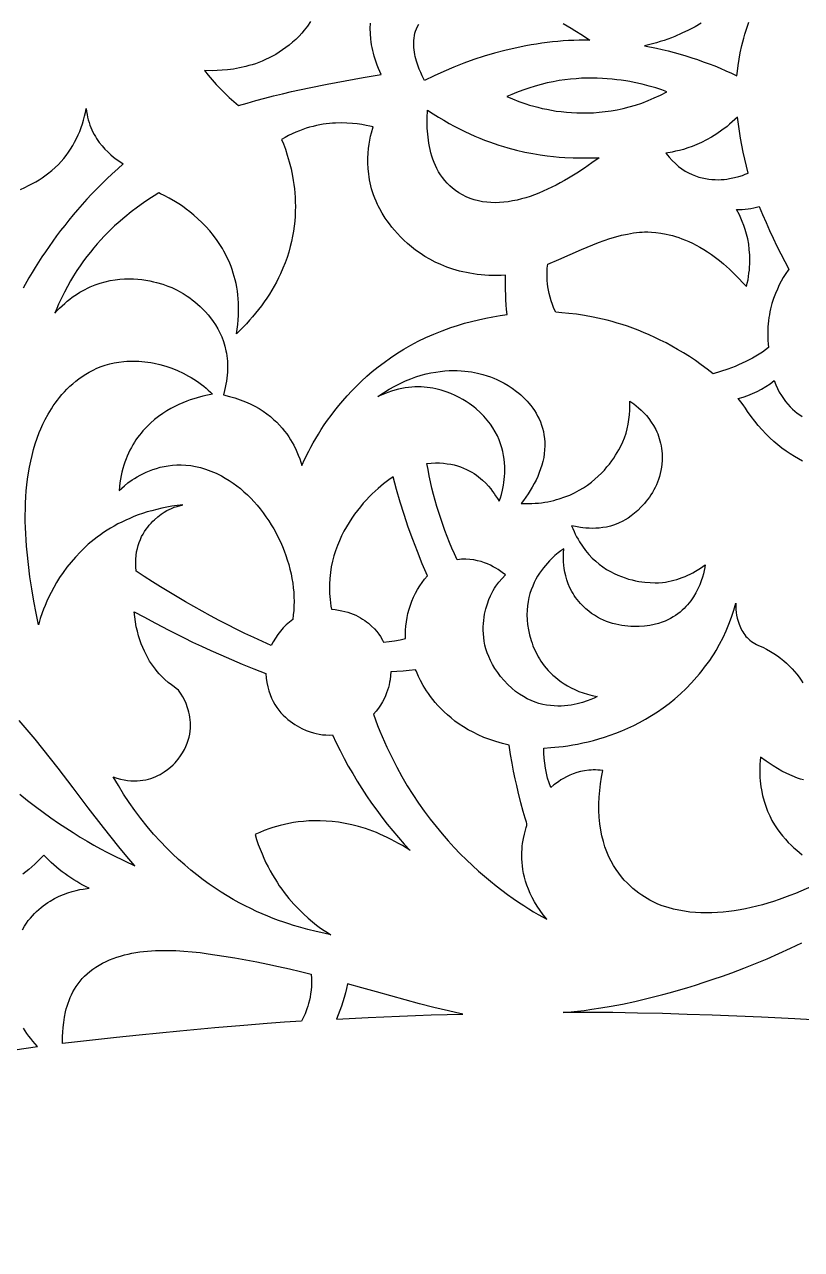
# Model space of a CAD drawing. Extents: x -570 to 570, y -570 to 570.
# Drawn here: x -49.8 to 21.2, y 358.4 to 470.2 of the extents above; entities that cross this region are included whole.
import ezdxf

# ---------------------------------------------------------------- set-up
doc = ezdxf.new("R2010")
doc.units = 0
doc.layers.add('LAYER_1', color=18, linetype='CONTINUOUS')
doc.layers.add('LAYER_2', color=174, linetype='CONTINUOUS')

msp = doc.modelspace()

# ---------------------------------------------------------------- linework, layer by layer
at = {"layer": 'LAYER_1'}
for points in [[(-23.63, 470.46), (-23.93, 470.03), (-24.21, 469.68), (-24.44, 469.41), (-24.69, 469.13), (-24.99, 468.84), (-25.29, 468.57), (-25.59, 468.32), (-25.89, 468.09), (-26.2, 467.87), (-26.5, 467.66), (-26.81, 467.47), (-27.12, 467.3), (-27.43, 467.14), (-27.74, 466.99), (-28.05, 466.86), (-28.35, 466.73), (-28.66, 466.62), (-28.96, 466.52), (-29.26, 466.44), (-29.55, 466.36), (-30.13, 466.23), (-30.68, 466.13), (-31.21, 466.06), (-31.71, 466.02), (-32.18, 465.99), (-32.6, 465.98), (-33.33, 465.99), (-32.98, 465.56), (-32.62, 465.14), (-32.25, 464.72), (-31.86, 464.32), (-31.47, 463.92), (-31.07, 463.53), (-30.65, 463.16), (-30.23, 462.79), (-29.43, 463.03), (-28.63, 463.26), (-27.82, 463.47), (-27.01, 463.68), (-26.2, 463.88), (-25.39, 464.07), (-23.75, 464.42), (-22.11, 464.75), (-20.47, 465.06), (-18.82, 465.35), (-17.18, 465.62), (-17.31, 465.91), (-17.43, 466.19), (-17.55, 466.47), (-17.65, 466.75), (-17.74, 467.03), (-17.82, 467.3), (-17.9, 467.57), (-17.96, 467.83), (-18.02, 468.1), (-18.06, 468.35), (-18.1, 468.61), (-18.13, 468.86), (-18.17, 469.36), (-18.18, 469.84), (-18.16, 470.31)], [(-0.57, 470.28), (-0.21, 470.08), (0.15, 469.87), (0.5, 469.66), (1.19, 469.22), (1.86, 468.76), (1.38, 468.76), (0.89, 468.76), (0.4, 468.74), (-0.08, 468.72), (-0.57, 468.69), (-1.06, 468.65), (-1.54, 468.6), (-2.03, 468.54), (-2.52, 468.48), (-3, 468.41), (-3.49, 468.33), (-3.97, 468.25), (-4.94, 468.05), (-5.89, 467.83), (-6.85, 467.58), (-7.79, 467.3), (-8.73, 466.99), (-9.65, 466.66), (-10.56, 466.3), (-11.46, 465.91), (-12.35, 465.5), (-13.22, 465.07), (-13.44, 465.52), (-13.58, 465.81), (-13.71, 466.13), (-13.85, 466.48), (-13.97, 466.86), (-14.07, 467.26), (-14.12, 467.47), (-14.16, 467.68), (-14.19, 467.89), (-14.21, 468.1), (-14.22, 468.31), (-14.22, 468.53), (-14.21, 468.75), (-14.19, 468.96), (-14.15, 469.18), (-14.1, 469.39), (-14.04, 469.6), (-13.96, 469.81), (-13.86, 470.01), (-13.75, 470.22)], [(12.04, 470.32), (11.47, 469.99), (10.89, 469.68), (10.28, 469.39), (9.64, 469.11), (9.31, 468.99), (8.98, 468.86), (8.64, 468.75), (8.3, 468.64), (7.94, 468.53), (7.59, 468.43), (7.22, 468.34), (6.85, 468.26), (7.94, 468.03), (8.48, 467.91), (9.03, 467.78), (9.56, 467.64), (10.1, 467.49), (10.64, 467.33), (11.17, 467.16), (11.7, 466.99), (12.23, 466.8), (12.75, 466.61), (13.27, 466.41), (13.78, 466.2), (14.29, 465.97), (14.79, 465.74), (15.29, 465.5), (15.34, 465.95), (15.41, 466.46), (15.49, 467.02), (15.6, 467.62), (15.74, 468.27), (15.92, 468.95), (16.02, 469.31), (16.14, 469.67), (16.26, 470.03), (16.4, 470.4)], [(-50.12, 455.15), (-49.74, 455.32), (-49.38, 455.49), (-49.04, 455.67), (-48.72, 455.85), (-48.42, 456.03), (-48.15, 456.21), (-47.89, 456.39), (-47.66, 456.56), (-47.27, 456.87), (-46.97, 457.13), (-46.66, 457.43), (-46.42, 457.69), (-46.18, 457.96), (-45.96, 458.24), (-45.75, 458.53), (-45.55, 458.83), (-45.36, 459.14), (-45.18, 459.45), (-45.01, 459.78), (-44.86, 460.11), (-44.71, 460.44), (-44.58, 460.78), (-44.47, 461.12), (-44.36, 461.47), (-44.27, 461.82), (-44.19, 462.17), (-44.13, 462.52), (-44.09, 462.25), (-44.05, 461.99), (-44, 461.73), (-43.93, 461.49), (-43.86, 461.25), (-43.79, 461.02), (-43.7, 460.8), (-43.61, 460.58), (-43.51, 460.37), (-43.4, 460.17), (-43.29, 459.98), (-43.18, 459.79), (-42.94, 459.44), (-42.68, 459.12), (-42.42, 458.82), (-42.15, 458.56), (-41.89, 458.31), (-41.63, 458.1), (-41.38, 457.91), (-41.15, 457.74), (-40.74, 457.49), (-41.25, 457.03), (-41.75, 456.57), (-42.24, 456.11), (-42.71, 455.64), (-43.18, 455.18), (-43.63, 454.71), (-44.07, 454.24), (-44.49, 453.76), (-44.91, 453.29), (-45.32, 452.81), (-45.71, 452.34), (-46.09, 451.86), (-46.46, 451.38), (-46.83, 450.9), (-47.18, 450.42), (-47.52, 449.94), (-47.85, 449.46), (-48.17, 448.98), (-48.48, 448.5), (-48.78, 448.02), (-49.07, 447.55), (-49.35, 447.07), (-49.89, 446.12)], [(21.29, 430.34), (20.92, 430.54), (20.54, 430.77), (20.16, 431.01), (19.78, 431.26), (19.41, 431.54), (19.04, 431.83), (18.67, 432.14), (18.3, 432.47), (17.95, 432.82), (17.6, 433.19), (17.25, 433.58), (16.92, 433.99), (16.59, 434.43), (16.27, 434.88), (16.07, 435.19), (15.86, 435.48), (15.65, 435.77), (15.42, 436.05), (15.86, 436.18), (16.29, 436.33), (16.72, 436.51), (17.14, 436.7), (17.55, 436.92), (17.94, 437.16), (18.32, 437.41), (18.69, 437.69), (18.84, 437.32), (19, 436.97), (19.17, 436.64), (19.36, 436.33), (19.55, 436.05), (19.74, 435.78), (19.95, 435.54), (20.16, 435.31), (20.37, 435.1), (20.59, 434.91), (20.81, 434.73), (21.03, 434.57), (21.25, 434.42)], [(22.1, 391.51), (21.13, 391.09), (20.64, 390.89), (20.14, 390.69), (19.64, 390.51), (19.14, 390.33), (18.64, 390.16), (18.13, 390.01), (17.62, 389.86), (17.11, 389.72), (16.6, 389.6), (16.09, 389.49), (15.58, 389.39), (15.06, 389.3), (14.55, 389.23), (14.04, 389.18), (13.53, 389.14), (13.02, 389.11), (12.51, 389.1), (12, 389.12), (11.5, 389.14), (11, 389.19), (10.5, 389.26), (10, 389.35), (9.51, 389.46), (9.02, 389.59), (8.69, 389.69), (8.39, 389.79), (8.02, 389.95), (7.59, 390.15), (7.35, 390.27), (7.11, 390.41), (6.86, 390.56), (6.6, 390.73), (6.34, 390.92), (6.07, 391.12), (5.8, 391.34), (5.54, 391.58), (5.27, 391.84), (5.01, 392.11), (4.75, 392.41), (4.5, 392.73), (4.26, 393.07), (4.03, 393.44), (3.82, 393.82), (3.61, 394.23), (3.43, 394.67), (3.25, 395.13), (3.1, 395.62), (2.97, 396.13), (2.86, 396.67), (2.78, 397.24), (2.74, 397.54), (2.72, 397.84), (2.69, 398.45), (2.69, 399.06), (2.72, 399.67), (2.77, 400.28), (2.84, 400.89), (2.93, 401.5), (3.04, 402.1), (2.82, 402.13), (2.6, 402.15), (2.39, 402.16), (2.18, 402.16), (1.98, 402.15), (1.78, 402.14), (1.39, 402.09), (1.02, 402.02), (0.67, 401.92), (0.34, 401.81), (0.03, 401.68), (-0.26, 401.54), (-0.53, 401.39), (-0.78, 401.24), (-1.01, 401.08), (-1.41, 400.79), (-1.71, 400.54), (-1.86, 400.97), (-1.99, 401.42), (-2.09, 401.86), (-2.18, 402.32), (-2.25, 402.77), (-2.3, 403.23), (-2.33, 403.69), (-2.34, 404.15), (-1.7, 404.19), (-0.96, 404.26), (-0.56, 404.31), (-0.14, 404.37), (0.3, 404.44), (0.75, 404.52), (1.22, 404.62), (1.7, 404.73), (2.19, 404.85), (2.69, 404.99), (3.21, 405.15), (3.73, 405.33), (4.25, 405.52), (4.79, 405.73), (5.33, 405.96), (5.87, 406.22), (6.41, 406.49), (6.95, 406.79), (7.49, 407.12), (8.03, 407.46), (8.57, 407.83), (9.1, 408.23), (9.63, 408.66), (10.15, 409.11), (10.66, 409.6), (11.16, 410.11), (11.4, 410.38), (11.64, 410.66), (11.88, 410.94), (12.12, 411.23), (12.35, 411.53), (12.58, 411.84), (12.81, 412.16), (13.03, 412.48), (13.21, 412.76), (13.39, 413.05), (13.72, 413.63), (14.03, 414.23), (14.31, 414.84), (14.57, 415.46), (14.81, 416.09), (15.02, 416.73), (15.21, 417.37), (15.2, 417.2), (15.2, 417.01), (15.21, 416.79), (15.24, 416.54), (15.27, 416.29), (15.33, 416.01), (15.4, 415.73), (15.49, 415.45), (15.61, 415.16), (15.75, 414.88), (15.83, 414.75), (15.92, 414.61), (16.02, 414.48), (16.12, 414.35), (16.24, 414.23), (16.36, 414.11), (16.49, 413.99), (16.62, 413.89), (16.77, 413.78), (16.93, 413.69), (17.1, 413.6), (17.27, 413.52), (17.65, 413.35), (18.01, 413.17), (18.35, 412.98), (18.68, 412.78), (18.99, 412.57), (19.29, 412.35), (19.57, 412.12), (19.83, 411.89), (20.09, 411.64), (20.33, 411.4), (20.55, 411.14), (20.77, 410.89), (20.97, 410.63), (21.15, 410.36), (21.33, 410.1)], [(-50.2, 399.96), (-49.48, 399.38), (-48.76, 398.82), (-48.05, 398.29), (-47.35, 397.79), (-46.66, 397.31), (-45.99, 396.86), (-45.32, 396.44), (-44.67, 396.03), (-44.04, 395.66), (-43.42, 395.3), (-42.83, 394.97), (-42.25, 394.66), (-41.69, 394.37), (-40.64, 393.85), (-39.69, 393.4), (-40.42, 394.26), (-41.14, 395.14), (-41.85, 396.02), (-42.55, 396.91), (-43.93, 398.71), (-45.3, 400.51), (-46.68, 402.31), (-47.37, 403.2), (-48.08, 404.08), (-48.79, 404.96), (-49.52, 405.82), (-50.26, 406.68)], [(21.37, 401.25), (21.1, 401.33), (20.83, 401.42), (20.33, 401.62), (19.85, 401.83), (19.41, 402.06), (19, 402.29), (18.62, 402.52), (17.97, 402.96), (17.44, 403.33), (17.41, 403), (17.39, 402.68), (17.38, 402.37), (17.38, 402.06), (17.39, 401.76), (17.4, 401.46), (17.42, 401.17), (17.45, 400.89), (17.49, 400.61), (17.53, 400.34), (17.64, 399.82), (17.77, 399.32), (17.93, 398.84), (18.1, 398.39), (18.3, 397.96), (18.5, 397.55), (18.73, 397.16), (18.96, 396.79), (19.21, 396.45), (19.46, 396.13), (19.72, 395.83), (19.98, 395.54), (20.24, 395.28), (20.5, 395.04), (20.76, 394.82), (21.01, 394.61), (21.25, 394.42)], [(-49.95, 387.55), (-49.75, 387.9), (-49.58, 388.16), (-49.41, 388.4), (-49.22, 388.63), (-49.04, 388.85), (-48.85, 389.05), (-48.65, 389.25), (-48.46, 389.43), (-48.25, 389.6), (-48.05, 389.76), (-47.85, 389.91), (-47.64, 390.06), (-47.43, 390.19), (-47.01, 390.42), (-46.6, 390.63), (-46.19, 390.8), (-45.79, 390.94), (-45.41, 391.06), (-45.05, 391.16), (-44.7, 391.23), (-44.39, 391.29), (-43.85, 391.36), (-44.14, 391.5), (-44.42, 391.64), (-44.71, 391.8), (-44.99, 391.96), (-45.26, 392.13), (-45.53, 392.3), (-45.8, 392.48), (-46.06, 392.67), (-46.32, 392.87), (-46.58, 393.07), (-46.83, 393.27), (-47.07, 393.49), (-47.31, 393.7), (-47.54, 393.93), (-47.77, 394.15), (-47.99, 394.39), (-48.26, 394.1), (-48.54, 393.83), (-48.81, 393.57), (-49.09, 393.32), (-49.37, 393.08), (-49.65, 392.86), (-49.92, 392.65)], [(23.23, 379.28), (20.58, 379.43), (17.55, 379.58), (15.29, 379.68), (13.03, 379.77), (10.76, 379.85), (8.5, 379.92), (6.23, 379.97), (3.97, 380.01), (1.71, 380.02), (-0.56, 380.03), (-0.13, 380.06), (0.74, 380.14), (1.35, 380.21), (2.06, 380.31), (2.88, 380.43), (3.81, 380.59), (4.84, 380.78), (5.97, 381.03), (7.2, 381.32), (8.54, 381.66), (9.24, 381.85), (9.97, 382.06), (10.72, 382.28), (11.5, 382.52), (12.3, 382.78), (13.12, 383.05), (13.97, 383.34), (14.84, 383.65), (15.93, 384.06), (17, 384.49), (18.07, 384.93), (19.13, 385.4), (20.19, 385.89), (21.23, 386.39)], [(-52.54, 376.34), (-48.56, 376.9), (-48.78, 377.15), (-48.99, 377.39), (-49.18, 377.63), (-49.37, 377.87), (-49.54, 378.11), (-49.7, 378.35), (-49.85, 378.59)]]:
    msp.add_lwpolyline(points, dxfattribs=at)
for points in [[(8.91, 464.06), (8.43, 464.22), (7.89, 464.4), (7.29, 464.57), (6.63, 464.74), (5.91, 464.9), (5.53, 464.98), (5.14, 465.05), (4.74, 465.11), (4.33, 465.16), (3.9, 465.21), (3.46, 465.25), (3.01, 465.28), (2.55, 465.3), (2.08, 465.31), (1.6, 465.3), (1.11, 465.29), (0.61, 465.25), (0.1, 465.21), (-0.42, 465.15), (-0.94, 465.07), (-1.48, 464.97), (-2.02, 464.86), (-2.57, 464.72), (-3.13, 464.57), (-3.69, 464.39), (-4.26, 464.2), (-4.84, 463.98), (-5.27, 463.8), (-5.7, 463.61), (-5.2, 463.4), (-4.63, 463.17), (-3.98, 462.95), (-3.63, 462.84), (-3.26, 462.74), (-2.88, 462.64), (-2.48, 462.54), (-2.07, 462.46), (-1.64, 462.38), (-1.2, 462.3), (-0.75, 462.24), (-0.28, 462.19), (0.19, 462.15), (0.68, 462.13), (1.18, 462.12), (1.69, 462.12), (2.21, 462.14), (2.73, 462.18), (3.27, 462.24), (3.81, 462.31), (4.35, 462.41), (4.91, 462.53), (5.47, 462.67), (6.03, 462.84), (6.6, 463.03), (7.18, 463.25), (7.75, 463.49), (8.33, 463.76)], [(2.71, 458.04), (2.06, 457.56), (1.38, 457.09), (0.67, 456.63), (-0.07, 456.17), (-0.44, 455.96), (-0.83, 455.74), (-1.21, 455.54), (-1.6, 455.34), (-1.99, 455.16), (-2.39, 454.98), (-2.78, 454.81), (-3.18, 454.66), (-3.58, 454.51), (-3.98, 454.38), (-4.38, 454.27), (-4.78, 454.17), (-5.19, 454.09), (-5.58, 454.02), (-5.98, 453.97), (-6.38, 453.94), (-6.77, 453.93), (-7.16, 453.94), (-7.55, 453.97), (-7.93, 454.02), (-8.31, 454.1), (-8.69, 454.2), (-9.05, 454.32), (-9.42, 454.47), (-9.76, 454.64), (-10.09, 454.83), (-10.39, 455.03), (-10.67, 455.25), (-10.93, 455.47), (-11.17, 455.71), (-11.39, 455.96), (-11.59, 456.22), (-11.78, 456.48), (-11.94, 456.76), (-12.1, 457.04), (-12.24, 457.32), (-12.36, 457.61), (-12.47, 457.9), (-12.57, 458.19), (-12.65, 458.48), (-12.72, 458.78), (-12.79, 459.07), (-12.84, 459.35), (-12.88, 459.64), (-12.94, 460.19), (-12.98, 460.72), (-12.99, 461.21), (-12.98, 461.66), (-12.95, 462.38), (-12.45, 462.05), (-11.96, 461.74), (-11.47, 461.45), (-10.99, 461.17), (-10.51, 460.91), (-10.03, 460.66), (-9.56, 460.43), (-9.1, 460.21), (-8.64, 460.01), (-8.19, 459.82), (-7.74, 459.64), (-7.3, 459.48), (-6.87, 459.32), (-6.44, 459.18), (-6.02, 459.05), (-5.61, 458.93), (-4.82, 458.72), (-4.06, 458.55), (-3.34, 458.41), (-2.67, 458.3), (-2.04, 458.21), (-1.45, 458.15), (-0.92, 458.1), (-0.43, 458.07), (0.35, 458.04), (1.14, 458.02), (1.93, 458.02)], [(-17.92, 460.84), (-18.23, 460.91), (-18.57, 460.99), (-18.95, 461.06), (-19.37, 461.12), (-19.82, 461.17), (-20.31, 461.2), (-20.82, 461.22), (-21.35, 461.2), (-21.63, 461.19), (-21.92, 461.16), (-22.2, 461.13), (-22.5, 461.09), (-22.8, 461.03), (-23.1, 460.97), (-23.41, 460.9), (-23.72, 460.82), (-24.03, 460.73), (-24.35, 460.62), (-24.66, 460.5), (-24.99, 460.37), (-25.31, 460.23), (-25.64, 460.07), (-25.96, 459.89), (-26.29, 459.7), (-26.12, 459.29), (-25.94, 458.81), (-25.76, 458.27), (-25.58, 457.67), (-25.42, 457.03), (-25.35, 456.69), (-25.28, 456.34), (-25.21, 455.97), (-25.16, 455.6), (-25.11, 455.21), (-25.08, 454.82), (-25.05, 454.41), (-25.03, 454), (-25.02, 453.58), (-25.03, 453.15), (-25.05, 452.71), (-25.08, 452.26), (-25.13, 451.8), (-25.2, 451.34), (-25.28, 450.87), (-25.38, 450.4), (-25.49, 449.92), (-25.63, 449.43), (-25.78, 448.94), (-25.96, 448.45), (-26.16, 447.95), (-26.38, 447.44), (-26.56, 447.06), (-26.75, 446.68), (-26.96, 446.31), (-27.17, 445.94), (-27.4, 445.58), (-27.63, 445.22), (-27.88, 444.87), (-28.13, 444.52), (-28.39, 444.18), (-28.66, 443.85), (-28.93, 443.52), (-29.22, 443.2), (-29.5, 442.88), (-29.8, 442.57), (-30.1, 442.27), (-30.41, 441.97), (-30.34, 442.4), (-30.29, 442.82), (-30.25, 443.23), (-30.22, 443.63), (-30.21, 444.02), (-30.21, 444.4), (-30.22, 444.78), (-30.24, 445.15), (-30.28, 445.51), (-30.32, 445.86), (-30.38, 446.21), (-30.44, 446.55), (-30.52, 446.88), (-30.6, 447.2), (-30.69, 447.51), (-30.79, 447.82), (-30.9, 448.12), (-31.02, 448.41), (-31.14, 448.7), (-31.27, 448.97), (-31.4, 449.24), (-31.55, 449.51), (-31.69, 449.76), (-31.85, 450.01), (-32.16, 450.49), (-32.5, 450.94), (-32.84, 451.36), (-33.2, 451.76), (-33.56, 452.13), (-33.92, 452.47), (-34.29, 452.79), (-34.65, 453.09), (-35, 453.35), (-35.34, 453.6), (-35.67, 453.82), (-35.98, 454.02), (-36.54, 454.35), (-37, 454.59), (-37.33, 454.75), (-37.5, 454.82), (-37.92, 454.56), (-38.39, 454.25), (-38.9, 453.91), (-39.44, 453.52), (-40.01, 453.09), (-40.61, 452.62), (-41.22, 452.09), (-41.53, 451.81), (-41.85, 451.51), (-42.16, 451.2), (-42.48, 450.87), (-42.8, 450.53), (-43.11, 450.18), (-43.43, 449.81), (-43.74, 449.43), (-44.06, 449.03), (-44.37, 448.61), (-44.67, 448.18), (-44.97, 447.73), (-45.27, 447.27), (-45.56, 446.79), (-45.84, 446.29), (-46.12, 445.77), (-46.38, 445.23), (-46.64, 444.68), (-46.82, 444.26), (-47, 443.84), (-46.77, 444.08), (-46.55, 444.31), (-46.32, 444.53), (-46.09, 444.74), (-45.86, 444.94), (-45.63, 445.12), (-45.4, 445.3), (-45.16, 445.46), (-44.93, 445.62), (-44.7, 445.76), (-44.46, 445.9), (-44.23, 446.02), (-44, 446.14), (-43.76, 446.25), (-43.3, 446.44), (-42.84, 446.6), (-42.38, 446.72), (-41.93, 446.82), (-41.48, 446.9), (-41.05, 446.95), (-40.62, 446.98), (-40.2, 446.98), (-39.8, 446.97), (-39.41, 446.95), (-39.03, 446.91), (-38.67, 446.85), (-38.32, 446.79), (-37.99, 446.72), (-37.69, 446.65), (-37.13, 446.49), (-36.67, 446.32), (-36.31, 446.18), (-35.94, 446.01), (-35.82, 445.95), (-35.59, 445.83), (-35.27, 445.64), (-34.89, 445.39), (-34.67, 445.24), (-34.45, 445.07), (-34.21, 444.88), (-33.97, 444.68), (-33.73, 444.46), (-33.48, 444.22), (-33.24, 443.97), (-33, 443.7), (-32.76, 443.41), (-32.53, 443.1), (-32.32, 442.77), (-32.11, 442.42), (-31.92, 442.06), (-31.75, 441.68), (-31.6, 441.27), (-31.47, 440.85), (-31.36, 440.41), (-31.32, 440.19), (-31.28, 439.95), (-31.25, 439.72), (-31.23, 439.47), (-31.21, 439.23), (-31.21, 438.98), (-31.21, 438.72), (-31.22, 438.46), (-31.24, 438.19), (-31.27, 437.92), (-31.31, 437.64), (-31.36, 437.36), (-31.42, 437.07), (-31.49, 436.78), (-31.6, 436.38), (-31.05, 436.25), (-30.54, 436.11), (-30.05, 435.95), (-29.58, 435.77), (-29.14, 435.57), (-28.73, 435.36), (-28.34, 435.14), (-27.97, 434.91), (-27.63, 434.66), (-27.31, 434.41), (-27.01, 434.15), (-26.73, 433.89), (-26.47, 433.62), (-26.23, 433.36), (-26.01, 433.09), (-25.81, 432.82), (-25.63, 432.56), (-25.46, 432.3), (-25.31, 432.04), (-25.17, 431.79), (-24.94, 431.33), (-24.76, 430.9), (-24.62, 430.54), (-24.53, 430.25), (-24.44, 429.94), (-24.15, 430.56), (-23.8, 431.25), (-23.61, 431.62), (-23.4, 432), (-23.17, 432.4), (-22.92, 432.81), (-22.66, 433.22), (-22.38, 433.65), (-22.08, 434.08), (-21.76, 434.52), (-21.43, 434.96), (-21.07, 435.41), (-20.69, 435.86), (-20.3, 436.31), (-19.88, 436.76), (-19.44, 437.2), (-18.98, 437.65), (-18.5, 438.09), (-18, 438.52), (-17.47, 438.95), (-16.92, 439.36), (-16.35, 439.77), (-15.75, 440.17), (-15.12, 440.55), (-14.48, 440.92), (-13.8, 441.28), (-13.1, 441.62), (-12.38, 441.94), (-11.62, 442.24), (-10.84, 442.53), (-10.21, 442.73), (-9.58, 442.92), (-8.93, 443.09), (-8.29, 443.25), (-7.64, 443.39), (-6.99, 443.51), (-6.33, 443.63), (-5.68, 443.73), (-5.73, 444.17), (-5.76, 444.62), (-5.8, 445.07), (-5.82, 445.52), (-5.83, 445.97), (-5.84, 446.42), (-5.84, 446.87), (-5.83, 447.32), (-6.22, 447.3), (-6.61, 447.29), (-6.98, 447.29), (-7.35, 447.3), (-7.71, 447.32), (-8.07, 447.35), (-8.41, 447.39), (-8.75, 447.43), (-9.08, 447.49), (-9.4, 447.55), (-9.72, 447.62), (-10.03, 447.69), (-10.33, 447.77), (-10.63, 447.86), (-10.91, 447.96), (-11.2, 448.06), (-11.74, 448.28), (-12.25, 448.51), (-12.73, 448.77), (-13.19, 449.03), (-13.63, 449.31), (-14.04, 449.61), (-14.42, 449.9), (-14.78, 450.21), (-15.11, 450.51), (-15.42, 450.82), (-15.71, 451.12), (-15.97, 451.42), (-16.21, 451.71), (-16.43, 452), (-16.63, 452.27), (-16.81, 452.53), (-17.1, 452.99), (-17.32, 453.36), (-17.46, 453.63), (-17.53, 453.77), (-17.66, 454.06), (-17.77, 454.35), (-17.88, 454.64), (-17.97, 454.92), (-18.06, 455.2), (-18.13, 455.47), (-18.2, 455.74), (-18.25, 456.01), (-18.3, 456.28), (-18.33, 456.54), (-18.38, 457.04), (-18.41, 457.53), (-18.41, 458), (-18.38, 458.45), (-18.34, 458.87), (-18.29, 459.27), (-18.22, 459.65), (-18.15, 459.99), (-18.07, 460.3)], [(15.34, 461.75), (15.11, 461.52), (14.87, 461.3), (14.63, 461.1), (14.4, 460.9), (13.92, 460.54), (13.45, 460.21), (12.98, 459.92), (12.52, 459.67), (12.07, 459.44), (11.64, 459.24), (11.21, 459.07), (10.8, 458.93), (10.41, 458.8), (10.04, 458.7), (9.69, 458.62), (9.37, 458.55), (8.82, 458.45), (9.1, 458.1), (9.38, 457.78), (9.68, 457.5), (9.97, 457.24), (10.28, 457.02), (10.58, 456.82), (10.89, 456.65), (11.2, 456.5), (11.51, 456.37), (11.82, 456.27), (12.12, 456.19), (12.43, 456.13), (12.72, 456.08), (13.02, 456.05), (13.31, 456.04), (13.59, 456.03), (13.86, 456.04), (14.13, 456.06), (14.38, 456.09), (14.62, 456.13), (15.07, 456.22), (15.47, 456.32), (15.8, 456.42), (16.06, 456.52), (16.33, 456.63), (16.17, 457.26), (16.02, 457.89), (15.88, 458.53), (15.75, 459.17), (15.63, 459.81), (15.52, 460.46), (15.43, 461.1)], [(18.19, 440.71), (17.91, 440.5), (17.62, 440.3), (17.33, 440.11), (17.03, 439.93), (16.72, 439.75), (16.41, 439.59), (16.1, 439.43), (15.78, 439.27), (15.45, 439.13), (15.13, 438.99), (14.47, 438.74), (13.8, 438.51), (13.13, 438.3), (12.58, 438.73), (12.04, 439.13), (11.5, 439.52), (10.96, 439.88), (10.42, 440.22), (9.88, 440.54), (9.35, 440.84), (8.83, 441.13), (8.3, 441.39), (7.79, 441.64), (7.27, 441.87), (6.77, 442.09), (6.27, 442.29), (5.78, 442.48), (5.3, 442.65), (4.82, 442.8), (4.35, 442.95), (3.9, 443.08), (3.45, 443.2), (3.01, 443.31), (2.17, 443.49), (1.38, 443.64), (0.64, 443.75), (-0.05, 443.83), (-0.68, 443.89), (-1.24, 443.93), (-1.41, 444.28), (-1.55, 444.64), (-1.67, 444.98), (-1.77, 445.31), (-1.85, 445.64), (-1.92, 445.95), (-1.97, 446.25), (-2.01, 446.54), (-2.03, 446.82), (-2.04, 447.08), (-2.04, 447.56), (-2.02, 447.97), (-1.98, 448.32), (-0.96, 448.75), (0.07, 449.2), (1.1, 449.65), (1.61, 449.87), (2.13, 450.09), (2.65, 450.29), (3.17, 450.48), (3.7, 450.66), (4.23, 450.82), (4.76, 450.96), (5.3, 451.07), (5.84, 451.17), (6.39, 451.23), (6.64, 451.25), (6.86, 451.26), (7.15, 451.27), (7.5, 451.25), (7.9, 451.22), (8.35, 451.16), (8.85, 451.07), (9.12, 451), (9.4, 450.93), (9.68, 450.85), (9.98, 450.75), (10.28, 450.64), (10.6, 450.52), (10.92, 450.38), (11.24, 450.23), (11.58, 450.06), (11.92, 449.87), (12.27, 449.67), (12.62, 449.44), (12.97, 449.2), (13.34, 448.94), (13.7, 448.65), (14.07, 448.35), (14.35, 448.11), (14.62, 447.86), (15.14, 447.34), (16.16, 446.28), (16.24, 446.59), (16.31, 446.89), (16.36, 447.19), (16.4, 447.49), (16.44, 447.78), (16.46, 448.06), (16.48, 448.34), (16.48, 448.62), (16.48, 448.89), (16.47, 449.15), (16.43, 449.66), (16.37, 450.15), (16.28, 450.62), (16.18, 451.05), (16.06, 451.47), (15.93, 451.85), (15.79, 452.21), (15.65, 452.53), (15.52, 452.83), (15.26, 453.32), (15.52, 453.32), (15.78, 453.32), (16.05, 453.34), (16.31, 453.37), (16.57, 453.4), (16.83, 453.45), (17.09, 453.51), (17.34, 453.57), (17.64, 452.84), (17.96, 452.12), (18.28, 451.4), (18.61, 450.68), (18.95, 449.97), (19.3, 449.26), (19.66, 448.56), (20.03, 447.87), (19.71, 447.38), (19.53, 447.09), (19.35, 446.77), (19.17, 446.42), (18.99, 446.04), (18.81, 445.63), (18.65, 445.2), (18.5, 444.73), (18.37, 444.23), (18.31, 443.98), (18.26, 443.71), (18.21, 443.44), (18.18, 443.16), (18.15, 442.88), (18.13, 442.59), (18.11, 442.29), (18.11, 441.99), (18.11, 441.68), (18.13, 441.36), (18.16, 441.04)], [(-32.59, 436.44), (-32.75, 436.41), (-33.05, 436.36), (-33.47, 436.27), (-34, 436.13), (-34.3, 436.04), (-34.62, 435.93), (-34.95, 435.81), (-35.3, 435.67), (-35.66, 435.51), (-36.02, 435.34), (-36.39, 435.14), (-36.77, 434.92), (-37.14, 434.68), (-37.52, 434.42), (-37.89, 434.13), (-38.25, 433.82), (-38.6, 433.48), (-38.94, 433.11), (-39.11, 432.91), (-39.27, 432.71), (-39.43, 432.5), (-39.58, 432.28), (-39.72, 432.06), (-39.87, 431.82), (-40, 431.58), (-40.13, 431.33), (-40.26, 431.08), (-40.38, 430.81), (-40.49, 430.54), (-40.59, 430.25), (-40.69, 429.96), (-40.78, 429.66), (-40.86, 429.35), (-40.93, 429.03), (-40.99, 428.7), (-41.05, 428.37), (-41.09, 428.02), (-41.12, 427.66), (-40.87, 427.89), (-40.63, 428.1), (-40.31, 428.35), (-39.92, 428.63), (-39.7, 428.77), (-39.46, 428.91), (-39.21, 429.06), (-38.94, 429.19), (-38.65, 429.33), (-38.35, 429.45), (-38.03, 429.57), (-37.7, 429.68), (-37.36, 429.78), (-37, 429.86), (-36.63, 429.92), (-36.24, 429.96), (-35.85, 429.99), (-35.44, 429.99), (-35.02, 429.97), (-34.58, 429.93), (-34.14, 429.85), (-33.69, 429.75), (-33.23, 429.61), (-32.75, 429.44), (-32.51, 429.34), (-32.27, 429.24), (-32.02, 429.12), (-31.78, 428.99), (-31.42, 428.79), (-31.06, 428.57), (-30.71, 428.34), (-30.37, 428.09), (-30.04, 427.83), (-29.72, 427.55), (-29.4, 427.26), (-29.1, 426.96), (-28.8, 426.64), (-28.51, 426.31), (-28.23, 425.98), (-27.96, 425.63), (-27.71, 425.27), (-27.46, 424.9), (-27.22, 424.53), (-27, 424.15), (-26.78, 423.76), (-26.58, 423.37), (-26.39, 422.97), (-26.21, 422.56), (-26.05, 422.15), (-25.9, 421.74), (-25.76, 421.32), (-25.63, 420.9), (-25.52, 420.48), (-25.42, 420.06), (-25.34, 419.64), (-25.27, 419.21), (-25.21, 418.79), (-25.17, 418.37), (-25.15, 417.95), (-25.14, 417.54), (-25.15, 417.13), (-25.17, 416.71), (-25.21, 416.3), (-25.26, 415.89), (-25.56, 415.65), (-25.85, 415.4), (-26.13, 415.12), (-26.39, 414.82), (-26.63, 414.51), (-26.85, 414.19), (-27.05, 413.85), (-27.23, 413.51), (-28.03, 413.87), (-28.83, 414.24), (-29.63, 414.62), (-30.42, 415.01), (-31.2, 415.4), (-31.99, 415.81), (-32.76, 416.22), (-33.54, 416.64), (-34.31, 417.07), (-35.07, 417.51), (-35.83, 417.96), (-36.59, 418.41), (-37.34, 418.87), (-38.08, 419.34), (-38.82, 419.82), (-39.55, 420.3), (-39.59, 420.68), (-39.6, 421.05), (-39.59, 421.4), (-39.56, 421.73), (-39.52, 422.05), (-39.45, 422.36), (-39.37, 422.65), (-39.28, 422.93), (-39.18, 423.2), (-39.06, 423.45), (-38.93, 423.69), (-38.8, 423.91), (-38.66, 424.12), (-38.51, 424.32), (-38.36, 424.51), (-38.2, 424.69), (-38.04, 424.85), (-37.88, 425), (-37.57, 425.27), (-37.27, 425.5), (-36.99, 425.68), (-36.75, 425.83), (-36.55, 425.93), (-36.33, 426.03), (-36.08, 426.13), (-35.83, 426.21), (-35.31, 426.35), (-35.81, 426.29), (-36.3, 426.22), (-36.77, 426.13), (-37.23, 426.04), (-37.68, 425.94), (-38.12, 425.82), (-38.55, 425.7), (-38.97, 425.57), (-39.37, 425.43), (-39.77, 425.28), (-40.15, 425.12), (-40.52, 424.96), (-40.88, 424.78), (-41.23, 424.61), (-41.57, 424.42), (-41.9, 424.23), (-42.22, 424.03), (-42.53, 423.83), (-42.83, 423.62), (-43.12, 423.41), (-43.4, 423.19), (-43.67, 422.97), (-43.93, 422.75), (-44.18, 422.52), (-44.42, 422.29), (-44.66, 422.06), (-45.1, 421.59), (-45.51, 421.12), (-45.88, 420.65), (-46.23, 420.17), (-46.55, 419.71), (-46.83, 419.25), (-47.09, 418.8), (-47.33, 418.36), (-47.53, 417.95), (-47.72, 417.55), (-47.88, 417.18), (-48.02, 416.83), (-48.14, 416.51), (-48.32, 415.98), (-48.43, 415.6), (-48.49, 415.39), (-48.7, 416.48), (-48.9, 417.57), (-49.09, 418.68), (-49.26, 419.79), (-49.4, 420.91), (-49.52, 422.03), (-49.57, 422.59), (-49.62, 423.16), (-49.65, 423.72), (-49.67, 424.28), (-49.69, 424.84), (-49.69, 425.4), (-49.68, 425.96), (-49.67, 426.51), (-49.64, 427.07), (-49.6, 427.62), (-49.54, 428.17), (-49.48, 428.71), (-49.4, 429.26), (-49.3, 429.8), (-49.19, 430.33), (-49.07, 430.87), (-48.93, 431.39), (-48.77, 431.92), (-48.6, 432.44), (-48.41, 432.95), (-48.27, 433.3), (-48.09, 433.71), (-47.86, 434.15), (-47.6, 434.63), (-47.3, 435.13), (-47.13, 435.38), (-46.95, 435.64), (-46.76, 435.9), (-46.56, 436.16), (-46.34, 436.42), (-46.11, 436.67), (-45.88, 436.92), (-45.62, 437.17), (-45.36, 437.41), (-45.08, 437.64), (-44.79, 437.86), (-44.49, 438.08), (-44.17, 438.28), (-43.84, 438.47), (-43.5, 438.65), (-43.14, 438.82), (-42.76, 438.97), (-42.38, 439.1), (-41.97, 439.21), (-41.56, 439.31), (-41.13, 439.39), (-40.68, 439.44), (-40.41, 439.46), (-40.14, 439.47), (-39.86, 439.48), (-39.59, 439.47), (-39.31, 439.46), (-39.04, 439.44), (-38.76, 439.41), (-38.49, 439.38), (-38.21, 439.33), (-37.93, 439.28), (-37.39, 439.16), (-36.84, 439), (-36.31, 438.82), (-35.78, 438.61), (-35.27, 438.37), (-34.77, 438.11), (-34.53, 437.97), (-34.29, 437.82), (-34.06, 437.67), (-33.83, 437.51), (-33.61, 437.34), (-33.39, 437.17), (-33.18, 437), (-32.98, 436.82), (-32.78, 436.63)], [(5.53, 435.83), (5.89, 435.57), (6.1, 435.4), (6.32, 435.21), (6.55, 435), (6.79, 434.76), (7.03, 434.5), (7.26, 434.22), (7.48, 433.91), (7.69, 433.58), (7.89, 433.22), (7.98, 433.03), (8.06, 432.83), (8.14, 432.63), (8.21, 432.42), (8.27, 432.2), (8.33, 431.98), (8.37, 431.75), (8.41, 431.51), (8.44, 431.27), (8.46, 431.02), (8.47, 430.7), (8.46, 430.39), (8.44, 430.08), (8.4, 429.79), (8.35, 429.5), (8.29, 429.22), (8.22, 428.95), (8.13, 428.68), (8.04, 428.43), (7.94, 428.18), (7.83, 427.94), (7.71, 427.71), (7.58, 427.49), (7.45, 427.27), (7.31, 427.06), (7.17, 426.87), (7.02, 426.68), (6.87, 426.49), (6.56, 426.16), (6.25, 425.85), (5.95, 425.58), (5.65, 425.35), (5.36, 425.15), (5.1, 424.98), (4.87, 424.85), (4.49, 424.68), (4.12, 424.54), (3.76, 424.42), (3.4, 424.33), (3.06, 424.27), (2.72, 424.23), (2.4, 424.21), (2.09, 424.2), (1.79, 424.21), (1.51, 424.23), (1.24, 424.26), (1, 424.29), (0.55, 424.37), (0.2, 424.45), (0.3, 424.18), (0.42, 423.93), (0.54, 423.68), (0.66, 423.44), (0.79, 423.21), (0.92, 422.99), (1.19, 422.57), (1.48, 422.18), (1.78, 421.82), (2.09, 421.5), (2.41, 421.2), (2.73, 420.93), (3.06, 420.68), (3.4, 420.46), (3.74, 420.26), (4.08, 420.09), (4.41, 419.93), (4.75, 419.8), (5.08, 419.68), (5.41, 419.58), (5.73, 419.5), (6.04, 419.43), (6.33, 419.37), (6.62, 419.32), (6.89, 419.29), (7.39, 419.25), (7.82, 419.24), (8.15, 419.24), (8.51, 419.27), (8.77, 419.3), (9.03, 419.35), (9.29, 419.41), (9.55, 419.47), (9.8, 419.55), (10.06, 419.63), (10.31, 419.72), (10.56, 419.82), (10.8, 419.93), (11.04, 420.04), (11.28, 420.16), (11.52, 420.29), (11.97, 420.57), (12.41, 420.87), (12.37, 420.64), (12.31, 420.37), (12.24, 420.07), (12.15, 419.76), (12.04, 419.42), (11.91, 419.06), (11.74, 418.7), (11.55, 418.33), (11.33, 417.96), (11.21, 417.78), (11.08, 417.6), (10.94, 417.42), (10.79, 417.24), (10.63, 417.06), (10.47, 416.89), (10.29, 416.73), (10.1, 416.57), (9.9, 416.41), (9.69, 416.26), (9.47, 416.12), (9.24, 415.99), (8.99, 415.86), (8.74, 415.74), (8.46, 415.63), (8.13, 415.53), (7.75, 415.43), (7.33, 415.35), (6.87, 415.29), (6.38, 415.25), (6.13, 415.24), (5.87, 415.24), (5.6, 415.25), (5.33, 415.27), (5.06, 415.3), (4.79, 415.34), (4.51, 415.39), (4.23, 415.45), (3.95, 415.52), (3.67, 415.61), (3.39, 415.71), (3.11, 415.83), (2.83, 415.96), (2.56, 416.11), (2.29, 416.27), (2.02, 416.45), (1.76, 416.65), (1.5, 416.86), (1.25, 417.1), (1.01, 417.35), (0.85, 417.53), (0.71, 417.71), (0.57, 417.89), (0.45, 418.07), (0.34, 418.25), (0.23, 418.43), (0.04, 418.79), (-0.11, 419.15), (-0.24, 419.51), (-0.34, 419.86), (-0.42, 420.2), (-0.47, 420.53), (-0.51, 420.84), (-0.54, 421.15), (-0.55, 421.43), (-0.54, 421.94), (-0.51, 422.35), (-0.78, 422.16), (-1.02, 421.98), (-1.32, 421.73), (-1.65, 421.42), (-1.83, 421.24), (-2.01, 421.04), (-2.19, 420.83), (-2.37, 420.61), (-2.55, 420.37), (-2.73, 420.11), (-2.9, 419.84), (-3.06, 419.56), (-3.21, 419.26), (-3.35, 418.94), (-3.48, 418.61), (-3.6, 418.27), (-3.69, 417.91), (-3.77, 417.53), (-3.83, 417.14), (-3.86, 416.73), (-3.88, 416.31), (-3.86, 415.87), (-3.82, 415.42), (-3.74, 414.96), (-3.63, 414.48), (-3.49, 413.98), (-3.41, 413.72), (-3.33, 413.49), (-3.21, 413.2), (-3.05, 412.87), (-2.85, 412.49), (-2.73, 412.29), (-2.6, 412.09), (-2.45, 411.88), (-2.29, 411.67), (-2.12, 411.46), (-1.93, 411.24), (-1.73, 411.03), (-1.51, 410.82), (-1.28, 410.61), (-1.03, 410.4), (-0.76, 410.21), (-0.47, 410.01), (-0.16, 409.83), (0.16, 409.65), (0.51, 409.49), (0.87, 409.33), (1.26, 409.19), (1.66, 409.06), (2.09, 408.95), (2.54, 408.86), (2.25, 408.72), (1.97, 408.6), (1.62, 408.46), (1.19, 408.32), (0.95, 408.25), (0.7, 408.19), (0.43, 408.13), (0.15, 408.08), (-0.14, 408.04), (-0.44, 408.01), (-0.75, 407.99), (-1.07, 407.99), (-1.4, 408), (-1.74, 408.03), (-2.08, 408.08), (-2.43, 408.14), (-2.78, 408.23), (-3.13, 408.35), (-3.49, 408.49), (-3.85, 408.65), (-4.2, 408.85), (-4.56, 409.07), (-4.92, 409.33), (-5.27, 409.62), (-5.62, 409.95), (-5.96, 410.31), (-6.28, 410.68), (-6.55, 411.04), (-6.8, 411.41), (-7.02, 411.78), (-7.21, 412.14), (-7.37, 412.5), (-7.51, 412.86), (-7.62, 413.21), (-7.71, 413.56), (-7.77, 413.91), (-7.82, 414.24), (-7.85, 414.57), (-7.87, 414.9), (-7.87, 415.21), (-7.85, 415.51), (-7.82, 415.81), (-7.79, 416.09), (-7.74, 416.36), (-7.69, 416.62), (-7.62, 416.87), (-7.49, 417.32), (-7.35, 417.71), (-7.21, 418.04), (-7.09, 418.29), (-6.95, 418.55), (-6.83, 418.74), (-6.71, 418.93), (-6.44, 419.29), (-6.15, 419.64), (-5.85, 419.97), (-6.14, 420.19), (-6.51, 420.45), (-6.72, 420.58), (-6.95, 420.71), (-7.2, 420.84), (-7.47, 420.96), (-7.76, 421.07), (-8.06, 421.17), (-8.39, 421.25), (-8.73, 421.32), (-9.08, 421.36), (-9.46, 421.38), (-9.85, 421.38), (-10.05, 421.37), (-10.25, 421.34), (-10.49, 421.87), (-10.73, 422.4), (-10.95, 422.93), (-11.16, 423.47), (-11.37, 424.01), (-11.56, 424.55), (-11.75, 425.1), (-11.93, 425.65), (-12.1, 426.2), (-12.26, 426.76), (-12.41, 427.31), (-12.55, 427.87), (-12.68, 428.44), (-12.8, 429), (-12.91, 429.57), (-13.01, 430.13), (-12.61, 430.17), (-12.23, 430.18), (-11.86, 430.18), (-11.5, 430.15), (-11.16, 430.11), (-10.83, 430.06), (-10.52, 429.99), (-10.22, 429.91), (-9.93, 429.81), (-9.66, 429.7), (-9.4, 429.59), (-9.15, 429.47), (-8.92, 429.34), (-8.7, 429.2), (-8.49, 429.06), (-8.3, 428.92), (-8.12, 428.77), (-7.95, 428.62), (-7.64, 428.33), (-7.39, 428.06), (-7.17, 427.8), (-7.01, 427.58), (-6.88, 427.39), (-6.75, 427.19), (-6.58, 426.94), (-6.41, 426.68), (-6.3, 426.99), (-6.21, 427.29), (-6.12, 427.68), (-6.03, 428.14), (-5.99, 428.39), (-5.95, 428.66), (-5.93, 428.94), (-5.91, 429.24), (-5.9, 429.55), (-5.91, 429.86), (-5.93, 430.19), (-5.96, 430.53), (-6.01, 430.87), (-6.08, 431.22), (-6.17, 431.57), (-6.29, 431.93), (-6.42, 432.29), (-6.58, 432.65), (-6.77, 433.01), (-6.98, 433.37), (-7.22, 433.73), (-7.5, 434.09), (-7.8, 434.44), (-8.14, 434.78), (-8.52, 435.12), (-8.72, 435.29), (-8.93, 435.45), (-9.16, 435.61), (-9.42, 435.79), (-9.72, 435.97), (-10.06, 436.15), (-10.42, 436.34), (-10.83, 436.51), (-11.26, 436.67), (-11.72, 436.81), (-11.96, 436.88), (-12.21, 436.94), (-12.46, 436.99), (-12.72, 437.03), (-12.99, 437.06), (-13.26, 437.09), (-13.54, 437.11), (-13.82, 437.11), (-14.11, 437.11), (-14.4, 437.09), (-14.7, 437.07), (-15, 437.03), (-15.31, 436.97), (-15.62, 436.91), (-15.94, 436.82), (-16.26, 436.73), (-16.57, 436.62), (-16.88, 436.49), (-17.48, 436.23), (-16.97, 436.58), (-16.46, 436.9), (-15.95, 437.18), (-15.46, 437.44), (-14.96, 437.66), (-14.48, 437.86), (-14.01, 438.03), (-13.54, 438.18), (-13.09, 438.3), (-12.64, 438.39), (-12.21, 438.47), (-11.79, 438.53), (-11.38, 438.57), (-10.98, 438.6), (-10.6, 438.6), (-10.24, 438.6), (-9.88, 438.58), (-9.55, 438.56), (-9.23, 438.52), (-8.93, 438.48), (-8.38, 438.38), (-7.9, 438.26), (-7.51, 438.14), (-7.21, 438.04), (-6.89, 437.91), (-6.62, 437.8), (-6.31, 437.65), (-5.96, 437.47), (-5.6, 437.25), (-5.22, 437), (-4.83, 436.71), (-4.63, 436.56), (-4.44, 436.39), (-4.25, 436.21), (-4.06, 436.03), (-3.87, 435.83), (-3.69, 435.63), (-3.52, 435.42), (-3.35, 435.19), (-3.19, 434.96), (-3.04, 434.72), (-2.9, 434.46), (-2.77, 434.2), (-2.65, 433.93), (-2.55, 433.64), (-2.46, 433.35), (-2.38, 433.05), (-2.32, 432.73), (-2.28, 432.41), (-2.25, 432.08), (-2.24, 431.73), (-2.26, 431.38), (-2.29, 431.02), (-2.35, 430.67), (-2.42, 430.32), (-2.52, 429.97), (-2.63, 429.63), (-2.75, 429.29), (-2.89, 428.95), (-3.05, 428.62), (-3.21, 428.3), (-3.39, 427.98), (-3.58, 427.66), (-3.77, 427.35), (-3.98, 427.05), (-4.19, 426.76), (-4.41, 426.48), (-4.08, 426.47), (-3.76, 426.47), (-3.44, 426.48), (-3.13, 426.5), (-2.83, 426.52), (-2.54, 426.55), (-2.25, 426.6), (-1.97, 426.64), (-1.7, 426.7), (-1.43, 426.76), (-1.17, 426.83), (-0.92, 426.9), (-0.43, 427.07), (0.04, 427.25), (0.48, 427.46), (0.9, 427.68), (1.29, 427.92), (1.66, 428.16), (2.01, 428.42), (2.33, 428.69), (2.64, 428.97), (2.92, 429.25), (3.19, 429.53), (3.43, 429.81), (3.65, 430.08), (3.86, 430.36), (4.05, 430.62), (4.22, 430.88), (4.5, 431.36), (4.72, 431.77), (4.88, 432.11), (5.04, 432.48), (5.17, 432.89), (5.28, 433.3), (5.37, 433.71), (5.44, 434.13), (5.49, 434.56), (5.52, 434.98), (5.53, 435.41)], [(-21.73, 416.82), (-21.4, 416.79), (-21.09, 416.74), (-20.79, 416.69), (-20.51, 416.62), (-20.24, 416.55), (-19.98, 416.46), (-19.74, 416.37), (-19.5, 416.27), (-19.28, 416.16), (-19.07, 416.05), (-18.88, 415.93), (-18.69, 415.81), (-18.52, 415.68), (-18.35, 415.55), (-18.06, 415.29), (-17.8, 415.04), (-17.59, 414.78), (-17.41, 414.55), (-17.26, 414.33), (-17.06, 414), (-16.98, 413.83), (-16.47, 413.88), (-15.96, 413.95), (-15.46, 414.04), (-14.96, 414.14), (-14.97, 414.52), (-14.96, 414.9), (-14.94, 415.29), (-14.89, 415.67), (-14.83, 416.06), (-14.74, 416.44), (-14.64, 416.82), (-14.52, 417.2), (-14.39, 417.57), (-14.23, 417.93), (-14.06, 418.28), (-13.87, 418.62), (-13.67, 418.96), (-13.45, 419.27), (-13.22, 419.57), (-12.97, 419.86), (-13.43, 420.96), (-13.88, 422.08), (-14.3, 423.2), (-14.71, 424.33), (-15.09, 425.47), (-15.45, 426.61), (-15.78, 427.76), (-16.09, 428.92), (-16.5, 428.64), (-16.97, 428.28), (-17.22, 428.07), (-17.47, 427.85), (-17.74, 427.61), (-18, 427.36), (-18.27, 427.09), (-18.54, 426.8), (-18.82, 426.5), (-19.09, 426.18), (-19.35, 425.84), (-19.62, 425.49), (-19.87, 425.13), (-20.12, 424.75), (-20.36, 424.35), (-20.59, 423.94), (-20.8, 423.52), (-21, 423.08), (-21.19, 422.63), (-21.36, 422.17), (-21.51, 421.69), (-21.63, 421.2), (-21.74, 420.69), (-21.82, 420.17), (-21.88, 419.64), (-21.91, 419.1), (-21.91, 418.55), (-21.9, 418.27), (-21.88, 417.98), (-21.86, 417.7), (-21.82, 417.4), (-21.78, 417.11)], [(-28.71, 396.26), (-28.56, 395.8), (-28.41, 395.35), (-28.24, 394.92), (-28.07, 394.5), (-27.89, 394.09), (-27.71, 393.69), (-27.52, 393.31), (-27.32, 392.94), (-27.12, 392.58), (-26.91, 392.24), (-26.7, 391.91), (-26.49, 391.59), (-26.27, 391.28), (-26.05, 390.98), (-25.83, 390.7), (-25.61, 390.42), (-25.16, 389.91), (-24.72, 389.44), (-24.29, 389.02), (-23.87, 388.64), (-23.46, 388.3), (-23.08, 388), (-22.72, 387.73), (-22.4, 387.51), (-22.09, 387.31), (-21.78, 387.12), (-22.42, 387.25), (-23.13, 387.41), (-23.9, 387.6), (-24.74, 387.83), (-25.18, 387.96), (-25.63, 388.1), (-26.09, 388.26), (-26.57, 388.43), (-27.05, 388.61), (-27.55, 388.81), (-28.05, 389.02), (-28.57, 389.25), (-29.09, 389.5), (-29.62, 389.76), (-30.15, 390.04), (-30.69, 390.34), (-31.24, 390.66), (-31.79, 391), (-32.34, 391.36), (-32.9, 391.74), (-33.45, 392.14), (-34.01, 392.57), (-34.57, 393.01), (-35.13, 393.49), (-35.69, 393.98), (-36.25, 394.5), (-36.8, 395.05), (-37.35, 395.62), (-37.97, 396.3), (-38.56, 397), (-39.13, 397.71), (-39.68, 398.45), (-40.2, 399.19), (-40.71, 399.96), (-41.19, 400.73), (-41.66, 401.52), (-41.32, 401.41), (-40.99, 401.31), (-40.67, 401.24), (-40.36, 401.19), (-40.06, 401.16), (-39.77, 401.15), (-39.48, 401.16), (-39.21, 401.18), (-38.95, 401.21), (-38.69, 401.26), (-38.45, 401.32), (-38.21, 401.39), (-37.99, 401.47), (-37.77, 401.56), (-37.57, 401.65), (-37.37, 401.75), (-37.19, 401.86), (-37.01, 401.97), (-36.7, 402.19), (-36.42, 402.41), (-36.19, 402.62), (-36.01, 402.8), (-35.87, 402.96), (-35.73, 403.13), (-35.51, 403.43), (-35.32, 403.72), (-35.16, 404.01), (-35.02, 404.3), (-34.9, 404.59), (-34.81, 404.88), (-34.73, 405.16), (-34.67, 405.43), (-34.64, 405.7), (-34.61, 405.97), (-34.6, 406.23), (-34.61, 406.48), (-34.63, 406.73), (-34.66, 406.96), (-34.7, 407.19), (-34.74, 407.42), (-34.8, 407.63), (-34.86, 407.83), (-35, 408.21), (-35.15, 408.55), (-35.3, 408.84), (-35.44, 409.07), (-35.56, 409.25), (-35.7, 409.44), (-35.91, 409.59), (-36.1, 409.73), (-36.35, 409.91), (-36.63, 410.14), (-36.95, 410.42), (-37.28, 410.76), (-37.46, 410.94), (-37.63, 411.15), (-37.81, 411.36), (-37.98, 411.59), (-38.16, 411.84), (-38.33, 412.1), (-38.49, 412.38), (-38.65, 412.68), (-38.81, 412.99), (-38.96, 413.32), (-39.1, 413.66), (-39.23, 414.03), (-39.34, 414.41), (-39.45, 414.81), (-39.55, 415.23), (-39.62, 415.67), (-39.69, 416.12), (-39.74, 416.6), (-38.85, 416.12), (-37.8, 415.55), (-36.57, 414.91), (-35.17, 414.2), (-34.41, 413.83), (-33.59, 413.45), (-32.73, 413.05), (-31.83, 412.65), (-30.87, 412.23), (-29.87, 411.81), (-28.82, 411.39), (-27.72, 410.96), (-27.69, 410.53), (-27.63, 410.13), (-27.55, 409.74), (-27.45, 409.38), (-27.34, 409.04), (-27.2, 408.72), (-27.05, 408.41), (-26.89, 408.13), (-26.72, 407.86), (-26.53, 407.61), (-26.34, 407.38), (-26.14, 407.16), (-25.93, 406.96), (-25.72, 406.77), (-25.5, 406.6), (-25.28, 406.45), (-25.07, 406.3), (-24.85, 406.17), (-24.64, 406.06), (-24.43, 405.95), (-24.04, 405.77), (-23.68, 405.64), (-23.37, 405.54), (-23.12, 405.47), (-22.85, 405.41), (-22.55, 405.37), (-22.24, 405.35), (-21.94, 405.34), (-21.63, 405.35), (-21.29, 404.63), (-20.94, 403.92), (-20.57, 403.21), (-20.19, 402.51), (-19.79, 401.82), (-19.38, 401.14), (-18.96, 400.46), (-18.52, 399.79), (-18.07, 399.13), (-17.6, 398.48), (-17.12, 397.84), (-16.63, 397.21), (-16.13, 396.6), (-15.61, 395.99), (-15.09, 395.39), (-14.55, 394.81), (-14.9, 395.04), (-15.25, 395.25), (-15.6, 395.45), (-15.94, 395.64), (-16.29, 395.82), (-16.63, 395.99), (-16.97, 396.15), (-17.3, 396.3), (-17.63, 396.44), (-17.96, 396.57), (-18.29, 396.69), (-18.61, 396.8), (-19.25, 396.99), (-19.88, 397.15), (-20.49, 397.28), (-21.08, 397.38), (-21.66, 397.45), (-22.22, 397.49), (-22.77, 397.52), (-23.29, 397.52), (-23.8, 397.5), (-24.29, 397.46), (-24.76, 397.41), (-25.2, 397.35), (-25.62, 397.27), (-26.02, 397.19), (-26.4, 397.1), (-26.75, 397), (-27.07, 396.91), (-27.37, 396.81), (-27.88, 396.62), (-28.28, 396.46), (-28.56, 396.33)], [(-2.06, 388.54), (-2.39, 388.93), (-2.68, 389.33), (-2.95, 389.72), (-3.19, 390.11), (-3.4, 390.5), (-3.59, 390.88), (-3.75, 391.26), (-3.89, 391.64), (-4.01, 392), (-4.1, 392.36), (-4.18, 392.72), (-4.24, 393.06), (-4.29, 393.4), (-4.32, 393.72), (-4.34, 394.04), (-4.34, 394.34), (-4.34, 394.64), (-4.32, 394.92), (-4.3, 395.19), (-4.27, 395.44), (-4.19, 395.91), (-4.11, 396.31), (-3.95, 396.91), (-3.9, 397.09), (-3.88, 397.19), (-3.89, 397.26), (-3.92, 397.38), (-4.03, 397.77), (-4.21, 398.36), (-4.43, 399.16), (-4.68, 400.16), (-4.81, 400.73), (-4.95, 401.36), (-5.09, 402.05), (-5.23, 402.78), (-5.37, 403.57), (-5.5, 404.41), (-6.12, 404.56), (-6.71, 404.74), (-7.28, 404.93), (-7.81, 405.13), (-8.32, 405.35), (-8.79, 405.59), (-9.25, 405.83), (-9.67, 406.09), (-10.08, 406.35), (-10.45, 406.62), (-10.81, 406.9), (-11.14, 407.18), (-11.45, 407.46), (-11.74, 407.75), (-12, 408.03), (-12.25, 408.31), (-12.48, 408.59), (-12.69, 408.86), (-12.88, 409.13), (-13.05, 409.38), (-13.35, 409.87), (-13.59, 410.31), (-13.77, 410.68), (-13.91, 410.98), (-14, 411.19), (-14.05, 411.3), (-14.62, 411.22), (-15.18, 411.16), (-15.75, 411.13), (-16.31, 411.11), (-16.34, 410.78), (-16.38, 410.39), (-16.42, 410.17), (-16.47, 409.94), (-16.53, 409.69), (-16.6, 409.44), (-16.69, 409.18), (-16.8, 408.91), (-16.93, 408.64), (-17.07, 408.36), (-17.24, 408.08), (-17.43, 407.8), (-17.65, 407.52), (-17.89, 407.24), (-17.7, 406.72), (-17.51, 406.21), (-17.31, 405.71), (-17.1, 405.21), (-16.89, 404.73), (-16.68, 404.25), (-16.23, 403.32), (-15.77, 402.42), (-15.29, 401.55), (-14.8, 400.72), (-14.3, 399.91), (-13.78, 399.13), (-13.25, 398.39), (-12.72, 397.67), (-12.18, 396.98), (-11.63, 396.32), (-11.08, 395.69), (-10.52, 395.08), (-9.97, 394.5), (-9.41, 393.95), (-8.86, 393.42), (-8.31, 392.92), (-7.76, 392.45), (-7.22, 392), (-6.68, 391.57), (-6.16, 391.17), (-5.64, 390.79), (-5.14, 390.43), (-4.65, 390.09), (-4.17, 389.78), (-3.71, 389.49), (-3.27, 389.22), (-2.85, 388.97)], [(-46.28, 377.19), (-46.28, 377.83), (-46.26, 378.22), (-46.23, 378.65), (-46.18, 379.11), (-46.11, 379.59), (-46, 380.09), (-45.94, 380.35), (-45.86, 380.6), (-45.78, 380.86), (-45.69, 381.12), (-45.58, 381.38), (-45.46, 381.64), (-45.33, 381.89), (-45.19, 382.14), (-45.04, 382.39), (-44.87, 382.64), (-44.68, 382.88), (-44.49, 383.11), (-44.27, 383.34), (-44.04, 383.56), (-43.79, 383.77), (-43.53, 383.97), (-43.24, 384.16), (-42.94, 384.35), (-42.63, 384.52), (-42.31, 384.67), (-41.99, 384.82), (-41.66, 384.95), (-41.32, 385.06), (-40.99, 385.17), (-40.64, 385.27), (-40.3, 385.35), (-39.95, 385.43), (-39.59, 385.49), (-39.24, 385.54), (-38.88, 385.59), (-38.52, 385.63), (-38.15, 385.65), (-37.79, 385.67), (-37.42, 385.69), (-36.68, 385.69), (-35.94, 385.67), (-35.2, 385.62), (-34.46, 385.56), (-33.72, 385.48), (-32.99, 385.38), (-31.56, 385.17), (-30.56, 385.01), (-29.55, 384.83), (-28.55, 384.64), (-27.55, 384.43), (-26.55, 384.22), (-25.56, 383.99), (-24.56, 383.76), (-23.57, 383.51), (-23.55, 383.12), (-23.55, 382.75), (-23.56, 382.39), (-23.59, 382.05), (-23.63, 381.73), (-23.68, 381.42), (-23.74, 381.13), (-23.81, 380.85), (-23.89, 380.59), (-23.97, 380.35), (-24.14, 379.91), (-24.3, 379.54), (-24.45, 379.24), (-26.01, 379.13), (-27.59, 379.01), (-29.72, 378.84), (-32.37, 378.61), (-35.57, 378.32), (-39.29, 377.94), (-41.36, 377.73), (-43.56, 377.49)], [(-9.72, 379.88), (-10.39, 380.02), (-11.05, 380.17), (-12.37, 380.48), (-13.69, 380.81), (-15, 381.17), (-17.63, 381.9), (-18.94, 382.26), (-20.25, 382.62), (-20.34, 382.21), (-20.44, 381.8), (-20.56, 381.39), (-20.69, 380.99), (-20.82, 380.59), (-20.97, 380.19), (-21.12, 379.8), (-21.28, 379.41), (-18.39, 379.55), (-15.5, 379.69), (-14.06, 379.75), (-12.61, 379.81), (-11.17, 379.85)]]:
    msp.add_lwpolyline(points, close=True, dxfattribs=at)
at = {"layer": 'LAYER_2'}
msp.add_lwpolyline([(0, 570, 0.414214), (-570, 0, 0.414214), (0, -570, 0.414214), (570, 0, 0.414214)], format="xyb", close=True, dxfattribs=at)

doc.saveas('drawing.dxf')
